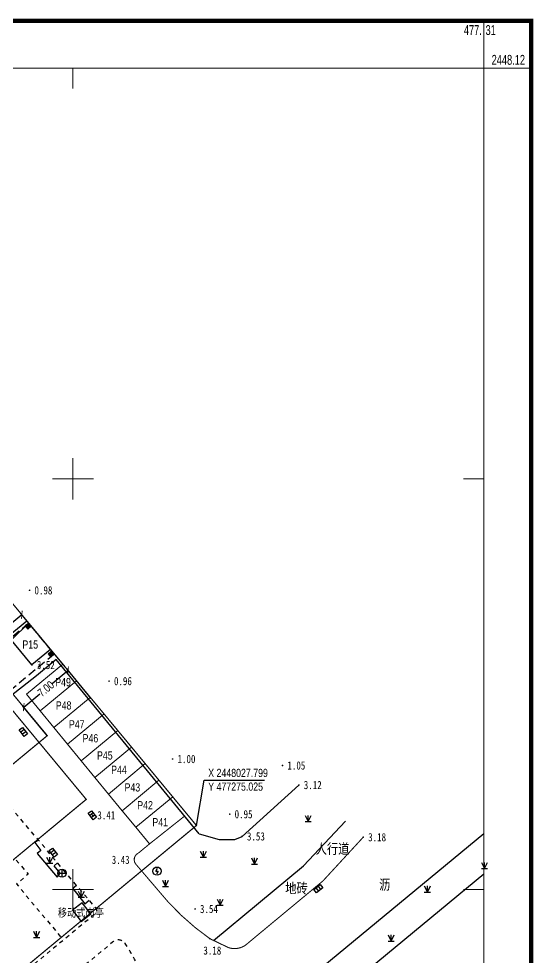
# Model space of a CAD drawing. Extents: x 477039 to 477331, y 2447846 to 2448149.
# Drawn here: x 477253.4 to 477316, y 2448011.8 to 2448126 of the extents above; entities that cross this region are included whole.
import ezdxf
from ezdxf.enums import TextEntityAlignment as Align

# ---------------------------------------------------------------- set-up
doc = ezdxf.new("R2010")
doc.units = 0
doc.header["$LTSCALE"] = 0.5
doc.header["$PDMODE"] = 34
doc.header["$PDSIZE"] = 0.2
doc.linetypes.add('X5', pattern=[3, 2, -1])
doc.linetypes.add('X6', pattern=[2, 1, -1])
doc.layers.get('0').update_dxf_attribs({"linetype": 'CONTINUOUS'})
doc.layers.get('Defpoints').update_dxf_attribs({"linetype": 'CONTINUOUS'})
for name, color, linetype in [('DLSS', 4, 'CONTINUOUS'), ('DMTZ', 3, 'CONTINUOUS'), ('GCD', 1, 'CONTINUOUS'), ('GXYZ', 2, 'CONTINUOUS'), ('JMD', 6, 'CONTINUOUS'), ('TK', 7, 'CONTINUOUS'), ('ZBTZ', 3, 'CONTINUOUS'), ('规划检验设计', 7, 'CONTINUOUS')]:
    doc.layers.add(name, color=color, linetype=linetype)
doc.styles.get("Standard").update_dxf_attribs({"font": 'rs.shx', "bigfont": 'hztxt.shx'})
doc.styles.add('中等线体', font='正等线体.TTF')
doc.styles.add('正等线体', font='simhei.ttf')
doc.styles.add('细等线体', font='长等线体.TTF', dxfattribs={"width": 0.8})
doc.linetypes.add('10421', pattern='A,2,[150,AAA.SHX,S=0.5,R=0,X=0,Y=0.5],1e-11', length=2)
doc.linetypes.add('1161', pattern='A,0,[149,AAA.SHX,S=0.15,R=0,X=0,Y=0],-1.6', length=1.6)
doc.linetypes.add('445', pattern='A,8,-0.5,[147,AAA.SHX,S=1,R=0,X=0,Y=0],-1.5', length=10)
doc.dimstyles.get("Standard").update_dxf_attribs({"dimtxt": 0.18, "dimasz": 0.18, "dimexe": 0.18, "dimexo": 0.0625, "dimgap": 0.09, "dimtad": 0, "dimtih": 1, "dimtoh": 1, "dimdec": 4, "dimzin": 0, "dimdsep": 46, "dimtxsty": 'Standard', "dimcen": 0.09, "dimadec": 0, "dimazin": 0, "dimtfac": 1, "dimtdec": 4, "dimtofl": 0, "dimtmove": 0, "dimatfit": 3, "dimfxl": 0, "dimtolj": 1, "dimtzin": 0, "dimarcsym": 0})

# ---------------------------------------------------------------- blocks, each defined once
blk = doc.blocks.new('gc043')
for p, q in [((-1, 0), (1, 0)), ((0, -1), (0, 1))]:
    blk.add_line(p, q)
blk.add_circle((0, 0), 1)
blk = doc.blocks.new('gc050')
for points in [[(-0.3, 0), (0.1, 0.69)], [(-0.3, 0), (0.3, 0)], [(0.3, 0), (-0.1, -0.69)]]:
    blk.add_lwpolyline(points)
blk.add_circle((0, 0), 1)
blk = doc.blocks.new('gc041')
for p, q in [((-1, 0.5), (1, 0.5)), ((-1, -0.5), (-1, 0.5)), ((-0.33, 0.5), (-0.33, -0.5)), ((0.33, 0.5), (0.33, -0.5)), ((1, 0.5), (1, -0.5)), ((1, -0.5), (-1, -0.5))]:
    blk.add_line(p, q)
blk = doc.blocks.new('gc124')
for p, q in [((-0.75, 1.5), (0, 0)), ((-0.75, 0), (0.75, 0)), ((0, 0), (0, 1.5)), ((0, 0), (0.75, 1.5))]:
    blk.add_line(p, q)
blk = doc.blocks.new('_ArchTick')
at = {"color": 0, "linetype": 'ByBlock', "const_width": 0.15}
blk.add_lwpolyline([(-0.5, -0.5), (0.5, 0.5)], dxfattribs=at)
blk = doc.blocks.new('*D42')
at = {"color": 0, "linetype": 'Continuous', "lineweight": -2}
for p, q in [((477259.4, 2448046.67), (477257.46, 2448045.06)), ((477262.23, 2448043.25), (477259.28, 2448046.81)), ((477254.01, 2448042.21), (477255.95, 2448043.81)), ((477256.84, 2448038.79), (477253.89, 2448042.34))]:
    blk.add_line(p, q, dxfattribs=at)
at = {"layer": 'Defpoints', "color": 0, "linetype": 'Continuous'}
for p in [(477259.4, 2448046.67), (477262.27, 2448043.2), (477256.88, 2448038.74)]:
    blk.add_point(p, dxfattribs=at)
at = {"color": 0, "linetype": 'Continuous', "lineweight": -2, "xscale": 0.7, "yscale": 0.7, "zscale": 0.7}
for p, rotation in [((477259.4, 2448046.67), 39.62592081046543), ((477254.01, 2448042.21), 219.6259208104654)]:
    blk.add_blockref('_ArchTick', p, dxfattribs=dict(at, rotation=rotation))
at = {"color": 0, "linetype": 'Continuous', "insert": (477256.7, 2448044.44), "char_height": 1, "attachment_point": 5, "rotation": 39.6259, "style": '细等线体'}
blk.add_mtext('\\A1;7.00', dxfattribs=at)
blk = doc.blocks.new('*D43')
at = {"color": 0, "linetype": 'Continuous', "lineweight": -2}
for p, q in [((477253.78, 2448053.45), (477251.04, 2448051.18)), ((477259.04, 2448047.1), (477253.67, 2448053.59)), ((477246.08, 2448047.07), (477249.07, 2448049.55)), ((477251.34, 2448040.72), (477245.97, 2448047.21))]:
    blk.add_line(p, q, dxfattribs=at)
at = {"layer": 'Defpoints', "color": 0, "linetype": 'Continuous'}
for p in [(477253.78, 2448053.45), (477259.08, 2448047.05), (477251.38, 2448040.68)]:
    blk.add_point(p, dxfattribs=at)
at = {"color": 0, "linetype": 'Continuous', "lineweight": -2, "xscale": 0.7, "yscale": 0.7, "zscale": 0.7}
for p, rotation in [((477253.78, 2448053.45), 39.62592081215482), ((477246.08, 2448047.07), 219.6259208121548)]:
    blk.add_blockref('_ArchTick', p, dxfattribs=dict(at, rotation=rotation))
at = {"color": 0, "linetype": 'Continuous', "insert": (477250.05, 2448050.36), "char_height": 1, "attachment_point": 5, "rotation": 39.6259, "style": '细等线体'}
blk.add_mtext('\\A1;10.00', dxfattribs=at)
blk = doc.blocks.new('*U28')
at = {"linetype": 'Continuous'}
for points in [[(0, 0), (0.5, 0.5), (-0.5, 0.5)], [(0, 0), (-0.5, 0.5), (-0.5, -0.5)], [(0, 0), (-0.5, -0.5), (0.5, -0.5)], [(0, 0), (0.5, -0.5), (0.5, 0.5)]]:
    blk.add_solid(points, dxfattribs=at)
blk = doc.blocks.new('gc002')
blk.add_lwpolyline([(-0.5, -0.5), (0.5, -0.5), (0.5, 0.5), (-0.5, 0.5), (-0.5, -0.5)])
at = {"linetype": 'Continuous'}
blk.add_blockref('*U28', (0, 0), dxfattribs=at)
blk = doc.blocks.new('GC200')
at = {"linetype": 'Continuous', "const_width": 0.2, "flags": 128}
blk.add_lwpolyline([(-0.1, 0, 1), (0.1, 0, 1)], format="xyb", close=True, dxfattribs=at)

msp = doc.modelspace()

# ---------------------------------------------------------------- linework, layer by layer
at = {"color": 10, "linetype": 'Continuous', "const_width": 0.15, "flags": 128}
msp.add_lwpolyline([(477138.842, 2448044.767), (477158.666, 2448020.832), (477086.063, 2447960.707), (477114.033, 2447926.933), (477149.234, 2447923.624), (477275.025, 2448027.799), (477211.297, 2448104.762)], close=True, dxfattribs=at)
at = {"color": 10, "linetype": 'X5', "const_width": 0.15, "flags": 128}
msp.add_lwpolyline([(477169.798, 2448018.365), (477107.207, 2447966.532), (477124.153, 2447946.07), (477142.858, 2447944.312), (477256.878, 2448038.739), (477209.094, 2448096.446), (477147.423, 2448045.381), (477169.798, 2448018.365)], dxfattribs=at)
at = {"linetype": 'Continuous', "flags": 128}
msp.add_lwpolyline([(477254.594, 2448052.427), (477244.343, 2448042.397), (477244.764, 2448037.951)], dxfattribs=at)
at = {"color": 10, "linetype": 'Continuous', "flags": 128}
msp.add_lwpolyline([(477275.025, 2448027.799), (477275.959, 2448033.32), (477283.296, 2448033.32)], dxfattribs=at)
at = {"layer": 'DLSS', "linetype": 'X6', "flags": 128}
msp.add_lwpolyline([(477268.495, 2448009.535, 0.0393821), (477266.368, 2448013.415, 0.4589864), (477264.812, 2448013.594), (477261.639, 2448010.939, 0.4597429), (477261.607, 2448010.228), (477264.707, 2448006.416), (477263.546, 2448005.422), (477253.541, 2447997.028), (477243.55, 2447988.922), (477241.39, 2447987.003), (477239.6, 2447992.582), (477238.071, 2447996.639), (477262.711, 2448017.094, 0.5019454), (477262.692, 2448017.843), (477260.447, 2448020.49), (477245.781, 2448037.922)], format="xyb", dxfattribs=at)
at = {"layer": 'DLSS', "linetype": 'Continuous', "const_width": 0.125, "flags": 128}
msp.add_lwpolyline([(477295.319, 2448026.375), (477290.423, 2448021.057), (477281.258, 2448013.452, -0.2787961), (477278.91, 2448012.938), (477276.662, 2448014.02, -0.0562309), (477271.551, 2448018.527), (477267.706, 2448023.025, -0.506415), (477267.945, 2448024.427), (477269.307, 2448025.55), (477273.481, 2448028.864), (477273.581, 2448028.946)], format="xyb", dxfattribs=at)
at = {"layer": 'DLSS', "linetype": 'Continuous', "flags": 128}
msp.add_lwpolyline([(477310, 2448026.798), (477240.931, 2447969.724), (477199.53, 2447935.513), (477144.651, 2447889.919), (477147.066, 2447887.013), (477201.941, 2447932.603), (477243.338, 2447966.811), (477310, 2448021.896)], dxfattribs=at)
at = {"layer": 'DLSS', "linetype": 'X6', "flags": 128}
msp.add_lwpolyline([(477221.532, 2448016.498), (477229.351, 2448007.347), (477232.063, 2448009.435), (477235.014, 2448006.132), (477251.888, 2448019.854), (477248.996, 2448023.323), (477250.102, 2448024.245), (477251.631, 2448022.485), (477252.925, 2448023.776), (477254.556, 2448021.885), (477253.121, 2448020.683), (477258.827, 2448013.87)], dxfattribs=at)
at = {"layer": 'DMTZ', "linetype": '10421', "flags": 128}
msp.add_lwpolyline([(477275.346, 2448026.795), (477277.795, 2448026.079), (477279.69, 2448026.079), (477280.573, 2448026.476), (477287.486, 2448032.728)], dxfattribs=at)
at = {"layer": 'JMD', "linetype": 'X5', "flags": 128}
msp.add_lwpolyline([(477257.7, 2448048.639), (477244.764, 2448037.951), (477241.633, 2448041.713), (477254.594, 2448052.427)], close=True, dxfattribs=at)
at = {"layer": 'JMD', "linetype": '445', "flags": 128}
msp.add_lwpolyline([(477275.346, 2448026.795), (477257.942, 2448048), (477255.572, 2448046.012)], dxfattribs=at)
at = {"layer": 'JMD', "linetype": 'Continuous', "flags": 128}
msp.add_lwpolyline([(477260.996, 2448016.122), (477262.17, 2448017.046), (477261.123, 2448018.403), (477259.949, 2448017.479)], close=True, dxfattribs=at)
at = {"layer": 'TK', "linetype": 'Continuous', "lineweight": 0}
for p, q in [((477310, 2448120), (477310, 2448125.75)), ((477260, 2448120), (477260, 2448117.5)), ((477310, 2448120), (477315.75, 2448120)), ((477260, 2448067.5), (477260, 2448072.5)), ((477257.5, 2448070), (477262.5, 2448070)), ((477310, 2448070), (477307.5, 2448070)), ((477260, 2448017.5), (477260, 2448022.5)), ((477257.5, 2448020), (477262.5, 2448020)), ((477310, 2448020), (477307.5, 2448020))]:
    msp.add_line(p, q, dxfattribs=at)
at = {"layer": 'TK', "linetype": 'Continuous', "lineweight": 0, "const_width": 0.5, "flags": 128}
msp.add_lwpolyline([(477054.25, 2447864.25), (477315.75, 2447864.25), (477315.75, 2448125.75), (477054.25, 2448125.75)], close=True, dxfattribs=at)
at = {"layer": 'TK', "linetype": 'Continuous', "lineweight": 0, "flags": 128}
msp.add_lwpolyline([(477060, 2447870), (477310, 2447870), (477310, 2448120), (477060, 2448120)], close=True, dxfattribs=at)
at = {"layer": 'ZBTZ', "linetype": '1161', "flags": 128}
for points in [[(477257.286, 2448049.222), (477255.011, 2448047.339), (477227.999, 2448080.063), (477228.992, 2448080.887)], [(477252.129, 2448050.847), (477254.39, 2448052.719)], [(477255.572, 2448046.012), (477251.777, 2448043.073)], [(477255.801, 2448026.012), (477255.362, 2448025.725), (477256.072, 2448024.758), (477255.643, 2448024.381), (477258.059, 2448021.521), (477258.43, 2448022.001), (477257.698, 2448022.897), (477258.117, 2448023.259)], [(477260.447, 2448020.49), (477259.97, 2448020.139), (477261.453, 2448018.27), (477261.961, 2448018.705)]]:
    msp.add_lwpolyline(points, dxfattribs=at)
at = {"layer": 'ZBTZ', "linetype": '1161', "lineweight": 0, "flags": 128}
for points in [[(477269.307, 2448025.55), (477267.646, 2448027.576), (477265.985, 2448029.602), (477264.324, 2448031.628), (477262.663, 2448033.655), (477261.002, 2448035.681), (477259.341, 2448037.707), (477257.679, 2448039.733), (477256.018, 2448041.759), (477254.357, 2448043.785), (477258.765, 2448047.435)], [(477256.018, 2448041.759), (477260.436, 2448045.417)], [(477257.679, 2448039.733), (477262.107, 2448043.399)], [(477259.341, 2448037.707), (477263.778, 2448041.381)], [(477261.002, 2448035.681), (477265.449, 2448039.363)], [(477262.663, 2448033.655), (477267.12, 2448037.345)], [(477264.324, 2448031.628), (477268.791, 2448035.328)], [(477265.985, 2448029.602), (477270.462, 2448033.31)], [(477267.646, 2448027.576), (477272.133, 2448031.292)]]:
    msp.add_lwpolyline(points, dxfattribs=at)
at = {"layer": 'ZBTZ', "color": 4, "flags": 128}
msp.add_lwpolyline([(477277.09, 2448013.814), (477288.06, 2448022.89), (477293.152, 2448028.321)], dxfattribs=at)
at = {"layer": '规划检验设计', "color": 170, "linetype": 'X5', "lineweight": -3, "ltscale": 0.5, "const_width": 0.15}
msp.add_lwpolyline([(477098.043, 2447963.487), (477166.283, 2448020), (477147.307, 2448042.913), (477166.986, 2448059.209), (477167.719, 2448058.324), (477173.495, 2448063.108), (477173.017, 2448063.685), (477193.119, 2448080.333), (477193.662, 2448079.678), (477199.438, 2448084.462), (477198.641, 2448085.425), (477212.158, 2448096.619), (477231.293, 2448073.513), (477228.386, 2448071.105), (477261.617, 2448030.978), (477145.727, 2447935.003), (477119.599, 2447937.459)], close=True, dxfattribs=at)

# ---------------------------------------------------------------- block references
at = {"layer": 'GCD', "linetype": 'Continuous', "lineweight": 0}
ref = msp.add_blockref('GC200', (477254.719, 2448056.429, 0.98), dxfattribs=dict(at, xscale=0.5, yscale=0.5, zscale=0.5))
ref.add_attrib('height', '0.98', dxfattribs={"linetype": 'Continuous', "lineweight": 0, "height": 1, "style": '正等线体', "width": 0.8}).set_placement((477255.319, 2448056.429, 0.98), align=Align.MIDDLE_LEFT)
ref = msp.add_blockref('GC200', (477255.011, 2448047.339, 3.523), dxfattribs=dict(at, xscale=0.5, yscale=0.5, zscale=0.5))
ref.add_attrib('height', '3.52', dxfattribs={"linetype": 'Continuous', "lineweight": 0, "height": 1, "style": '正等线体', "width": 0.8}).set_placement((477255.611, 2448047.339, 3.523), align=Align.MIDDLE_LEFT)
ref = msp.add_blockref('GC200', (477264.392, 2448045.374, 0.96), dxfattribs=dict(at, xscale=0.5, yscale=0.5, zscale=0.5))
ref.add_attrib('height', '0.96', dxfattribs={"linetype": 'Continuous', "lineweight": 0, "height": 1, "style": '正等线体', "width": 0.8}).set_placement((477264.992, 2448045.374, 0.96), align=Align.MIDDLE_LEFT)
ref = msp.add_blockref('GC200', (477272.124, 2448035.895, 1), dxfattribs=dict(at, xscale=0.5, yscale=0.5, zscale=0.5))
ref.add_attrib('height', '1.00', dxfattribs={"linetype": 'Continuous', "lineweight": 0, "height": 1, "style": '正等线体', "width": 0.8}).set_placement((477272.724, 2448035.895, 1), align=Align.MIDDLE_LEFT)
ref = msp.add_blockref('GC200', (477285.492, 2448035.106, 1.05), dxfattribs=dict(at, xscale=0.5, yscale=0.5, zscale=0.5))
ref.add_attrib('height', '1.05', dxfattribs={"linetype": 'Continuous', "lineweight": 0, "height": 1, "style": '正等线体', "width": 0.8}).set_placement((477286.092, 2448035.106, 1.05), align=Align.MIDDLE_LEFT)
ref = msp.add_blockref('GC200', (477287.486, 2448032.728, 3.122), dxfattribs=dict(at, xscale=0.5, yscale=0.5, zscale=0.5))
ref.add_attrib('height', '3.12', dxfattribs={"linetype": 'Continuous', "lineweight": 0, "height": 1, "style": '正等线体', "width": 0.8}).set_placement((477288.086, 2448032.728, 3.122), align=Align.MIDDLE_LEFT)
ref = msp.add_blockref('GC200', (477262.369, 2448029.045, 3.412), dxfattribs=dict(at, xscale=0.5, yscale=0.5, zscale=0.5))
ref.add_attrib('height', '3.41', dxfattribs={"linetype": 'Continuous', "lineweight": 0, "height": 1, "style": '正等线体', "width": 0.8}).set_placement((477262.969, 2448029.045, 3.412), align=Align.MIDDLE_LEFT)
ref = msp.add_blockref('GC200', (477279.07, 2448029.178, 0.95), dxfattribs=dict(at, xscale=0.5, yscale=0.5, zscale=0.5))
ref.add_attrib('height', '0.95', dxfattribs={"linetype": 'Continuous', "lineweight": 0, "height": 1, "style": '正等线体', "width": 0.8}).set_placement((477279.67, 2448029.178, 0.95), align=Align.MIDDLE_LEFT)
ref = msp.add_blockref('GC200', (477280.573, 2448026.476, 3.533), dxfattribs=dict(at, xscale=0.5, yscale=0.5, zscale=0.5))
ref.add_attrib('height', '3.53', dxfattribs={"linetype": 'Continuous', "lineweight": 0, "height": 1, "style": '正等线体', "width": 0.8}).set_placement((477281.173, 2448026.476, 3.533), align=Align.MIDDLE_LEFT)
ref = msp.add_blockref('GC200', (477295.319, 2448026.375, 3.18), dxfattribs=dict(at, xscale=0.5, yscale=0.5, zscale=0.5))
ref.add_attrib('height', '3.18', dxfattribs={"linetype": 'Continuous', "lineweight": 0, "height": 1, "style": '正等线体', "width": 0.8}).set_placement((477295.919, 2448026.375, 3.18), align=Align.MIDDLE_LEFT)
ref = msp.add_blockref('GC200', (477267.468, 2448023.771, 3.429), dxfattribs=dict(at, xscale=0.5, yscale=0.5, zscale=0.5))
ref.add_attrib('height', '3.43', dxfattribs={"linetype": 'Continuous', "lineweight": 0, "height": 1, "style": '正等线体', "width": 0.8}).set_placement((477264.719, 2448023.623, 3.429), align=Align.MIDDLE_LEFT)
ref = msp.add_blockref('GC200', (477274.857, 2448017.639, 3.544), dxfattribs=dict(at, xscale=0.5, yscale=0.5, zscale=0.5))
ref.add_attrib('height', '3.54', dxfattribs={"linetype": 'Continuous', "lineweight": 0, "height": 1, "style": '正等线体', "width": 0.8}).set_placement((477275.457, 2448017.639, 3.544), align=Align.MIDDLE_LEFT)
ref = msp.add_blockref('GC200', (477276.662, 2448014.02, 3.184), dxfattribs=dict(at, xscale=0.5, yscale=0.5, zscale=0.5))
ref.add_attrib('height', '3.18', dxfattribs={"linetype": 'Continuous', "lineweight": 0, "height": 1, "style": '正等线体', "width": 0.8}).set_placement((477275.866, 2448012.583, 3.184), align=Align.MIDDLE_LEFT)
at = {"layer": 'GXYZ', "linetype": 'Continuous'}
for p, xscale, yscale, rotation in [((477253.965, 2448039.189, 3.548), 0.5000000000727458, 0.5000000000727458, 306.7205737627643), ((477262.369, 2448029.045, 3.412), 0.5000000000381688, 0.5000000000381688, 306.9999999853533), ((477257.601, 2448024.505, 3.407), 0.5000000000381688, 0.5000000000381688, 306.9999999853533), ((477289.853, 2448020.106, 3.154), 0.5000000000116578, 0.4999999999345779, 38.44342996647304)]:
    msp.add_blockref('gc041', p, dxfattribs=dict(at, xscale=xscale, yscale=yscale, rotation=rotation))
at = {"layer": 'GXYZ', "linetype": 'Continuous', "xscale": 0.5, "yscale": 0.5}
for name, p in [('gc043', (477258.669, 2448021.996, 3.506)), ('gc050', (477270.226, 2448022.246, 3.48))]:
    msp.add_blockref(name, p, dxfattribs=at)
at = {"layer": 'JMD', "linetype": 'Continuous', "xscale": 0.5000000000016854, "zscale": 0.5, "rotation": 309.2113042653113}
for p, yscale in [((477254.539, 2448052.053), 0.4999999999990905), ((477257.33, 2448048.658), 0.4999999999990914)]:
    msp.add_blockref('gc002', p, dxfattribs=dict(at, yscale=yscale))
at = {"layer": 'ZBTZ', "linetype": 'Continuous', "xscale": 0.5, "yscale": 0.5}
for p in [(477288.613, 2448028.277), (477257.175, 2448023.199), (477275.863, 2448023.942), (477282.081, 2448023.106), (477310.073, 2448022.553), (477271.265, 2448020.39), (477303.123, 2448019.69), (477261.014, 2448019.064), (477277.901, 2448018.092), (477255.581, 2448014.17), (477298.709, 2448013.73)]:
    msp.add_blockref('gc124', p, dxfattribs=at)

# ---------------------------------------------------------------- texts
at = {"color": 10, "linetype": 'Continuous', "style": '细等线体', "width": 0.8}
msp.add_text('X 2448027.799', height=1, dxfattribs=at).set_placement((477276.459, 2448033.398), align=Align.BOTTOM_LEFT)
msp.add_text('Y 477275.025', height=1, dxfattribs=at).set_placement((477276.459, 2448033.032), align=Align.TOP_LEFT)
at = {"layer": 'DLSS', "linetype": 'Continuous', "style": '细等线体', "width": 0.8}
for s, height, p in [('P15', 1, (477254.803, 2448049.823)), ('P49', 1, (477258.795, 2448045.249)), ('P48', 1, (477258.864, 2448042.417)), ('P47', 1, (477260.461, 2448040.117)), ('P46', 1, (477262.126, 2448038.417)), ('P45', 1, (477263.879, 2448036.32)), ('P44', 1, (477265.597, 2448034.584)), ('P43', 1, (477267.228, 2448032.438)), ('P42', 1, (477268.775, 2448030.273)), ('P41', 1, (477270.617, 2448028.199)), ('人行道', 1.25, (477291.587, 2448024.99)), ('沥', 1.25, (477297.937, 2448020.603)), ('地砖', 1.25, (477287.194, 2448020.182)), ('移动式岗亭', 1, (477260.959, 2448017.21))]:
    msp.add_text(s, height=height, dxfattribs=at).set_placement(p, align=Align.MIDDLE)
at = {"layer": 'TK', "linetype": 'Continuous', "lineweight": 0, "style": '中等线体', "width": 0.7}
msp.add_text('31', height=1.2, dxfattribs=at).set_placement((477310.2, 2448124.625), align=Align.MIDDLE_LEFT)
for s, p in [('477.', (477309.75, 2448124.625)), ('2448.12', (477315, 2448121))]:
    msp.add_text(s, height=1.2, dxfattribs=at).set_placement(p, align=Align.MIDDLE_RIGHT)

# ---------------------------------------------------------------- dimensions: what is measured, and where the dimension line sits
at = {"color": 10, "linetype": 'Continuous'}
dim = msp.add_linear_dim(base=(477253.784, 2448053.451), p1=(477251.379, 2448040.676), p2=(477259.081, 2448047.054), angle=39.62592, dimstyle='Standard', override={"dimtxt": 1, "dimasz": 0.7, "dimtih": 0, "dimdec": 2, "dimtxsty": '细等线体', "dimblk1": 'ArchTick', "dimblk2": 'ArchTick', "dimsah": 1}, dxfattribs=at)
dim.commit()
dim.dimension.update_dxf_attribs({"geometry": '*D43', "text_midpoint": (477250.054, 2448050.363), "dimtype": 161})
dim = msp.add_aligned_dim(p1=(477256.878, 2448038.739), p2=(477262.27, 2448043.203), distance=4.501, dimstyle='Standard', override={"dimtxt": 1, "dimasz": 0.7, "dimtih": 0, "dimdec": 2, "dimtxsty": '细等线体', "dimblk1": 'ArchTick', "dimblk2": 'ArchTick', "dimsah": 1}, dxfattribs=at)
dim.commit()
dim.dimension.update_dxf_attribs({"geometry": '*D42', "text_midpoint": (477256.703, 2448044.438)})

doc.saveas('drawing.dxf')
